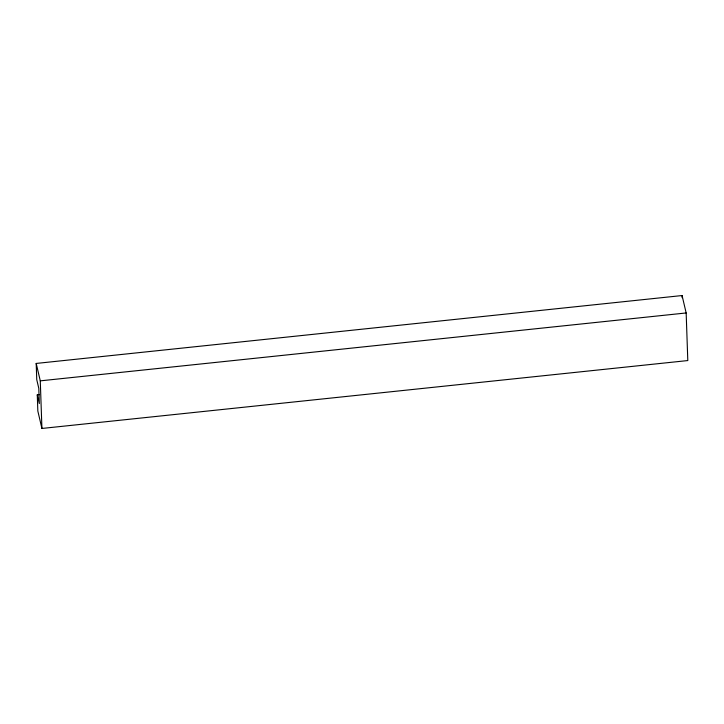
<?xml version="1.0" encoding="UTF-8"?>
<svg xmlns="http://www.w3.org/2000/svg" width="724" height="724" viewBox="0 0 724 724"><rect width="100%" height="100%" fill="white"/><g stroke="black" fill="none" stroke-linecap="round" stroke-linejoin="round"><path stroke-width="1.09" d="M37.277 394.852L39.322 403.558L38.797 388.326L36.752 379.62L36.2 363.439L682.08 295.546L686.162 312.958L687.8 360.561L41.92 428.454L37.838 411.042L37.277 394.852L39.53 394.616M36.2 363.439L40.282 380.851L686.162 312.958M682.08 295.546L682.153 297.709M40.282 380.851L41.92 428.454"/></g></svg>
